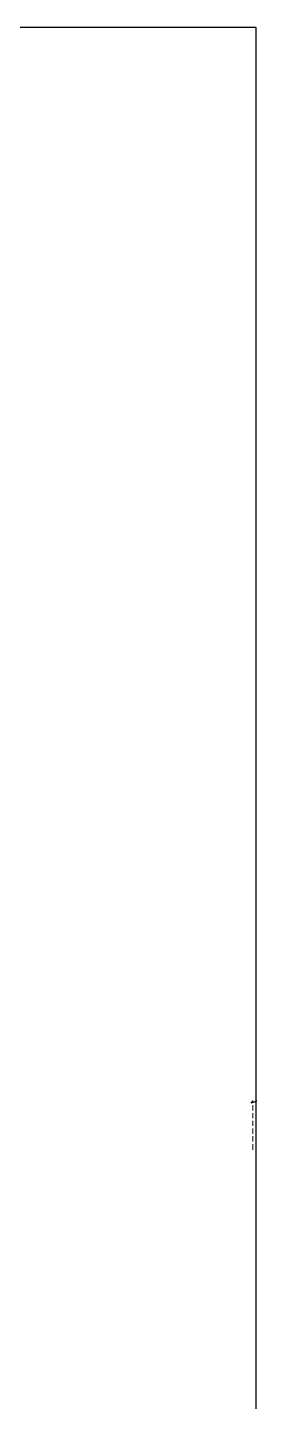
# Model space of a CAD drawing. Header units: millimetres. Extents: x 149544 to 197467, y -3118 to 25363.
# Drawn here: x 185742 to 187954, y 10465 to 23758 of the extents above; entities that cross this region are included whole.
import ezdxf

# ---------------------------------------------------------------- set-up
doc = ezdxf.new("R2010")
doc.units = ezdxf.units.MM
doc.header["$MEASUREMENT"] = 0
doc.linetypes.add('K5LT32769', pattern=[0])
doc.linetypes.add('K5LT32795', pattern=[75, 50, -25])
doc.layers.add('Default', color=7, linetype='Continuous', lineweight=25)

msp = doc.modelspace()

# ---------------------------------------------------------------- linework, layer by layer
at = {"color": 0, "linetype": 'K5LT32795', "lineweight": 18}
msp.add_line((187919.3, 12906.1), (187919.3, 13377), dxfattribs=at)
at = {"color": 0, "linetype": 'K5LT32769', "lineweight": 18}
msp.add_line((187921.3, 12903.1), (187915.3, 12903.1), dxfattribs=at)
at = {"color": 2}
msp.add_lwpolyline([(149543.6, -3117.8), (187950.5, -3117.8), (187950.5, 23758.3), (149543.6, 23758.3)], close=True, dxfattribs=at)
at = {"layer": 'Default', "color": 4}
for p, q in [((187914.4, 13371.4), (187901.2, 13352.2)), ((187920.4, 13371.4), (187914.4, 13371.4))]:
    msp.add_line(p, q, dxfattribs=at)
at = {"layer": 'Default', "color": 0}
for p, q in [((187907.5, 13353.1), (187954.3, 13369.7)), ((187954.3, 13369.7), (187954.3, 13380))]:
    msp.add_line(p, q, dxfattribs=at)

doc.saveas('drawing.dxf')
